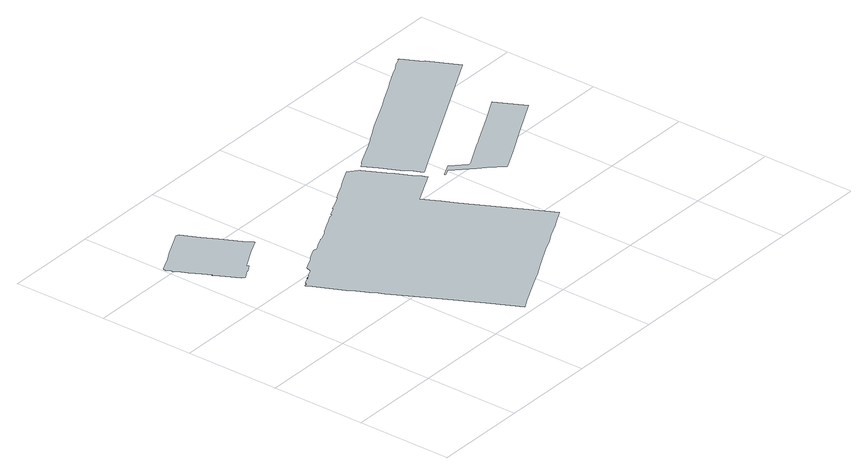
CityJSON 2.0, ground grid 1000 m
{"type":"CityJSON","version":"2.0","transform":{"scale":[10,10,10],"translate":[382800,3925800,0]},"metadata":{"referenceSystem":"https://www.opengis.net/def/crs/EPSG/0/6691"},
"CityObjects":{
"object1":{"type":"GenericCityObject","attributes":{"function":"13","validFromType":"3","custodian":"川崎市","notificationNumber":"川崎市告示第589号","finalNotificationDate":"2022-07-28","finalNotificationNumber":"川崎市告示第423号","areaClassificationType":"22","prefecture":"14","city":"14130","floorAreaRate":200,"buildingCoverageRate":60,"shadeRegulation":"日影規制なし"},"geometry":[{"type":"MultiSurface","lod":"1","boundaries":[[[0,1,2,3,4,5,6,7,8,9,10,11,12,13,14,15,16,17,18,19,20,21,22,23,24,25,26,27,28,29,30,31,32]]]}]},
"object2":{"type":"GenericCityObject","attributes":{"function":"13","validFromType":"3","custodian":"川崎市","notificationNumber":"川崎市告示第589号","finalNotificationDate":"2022-07-28","finalNotificationNumber":"川崎市告示第423号","areaClassificationType":"22","prefecture":"14","city":"14130","floorAreaRate":200,"buildingCoverageRate":40,"shadeRegulation":"日影規制なし"},"geometry":[{"type":"MultiSurface","lod":"1","boundaries":[[[33,34,35,36,37,38,39,40,41,42,43,44,45,46,47,48,49,50,51,52,53,54,55,56,57,58,59,60,61,62,63,64,65,66,67,68,69,70,71,72,73,74,75,76,77,78,79,80,81,82,83,84,85,86,87,88,89,90,91,92,93,94,95,96,97,98,99,100,101,102,103,104,105,106,107,108,109,110,111,112,113,114,115,116,117,118,119,120,121,122,123,124]]]}]},
"object3":{"type":"GenericCityObject","attributes":{"function":"11","validFromType":"3","custodian":"川崎市","notificationNumber":"川崎市告示第589号","finalNotificationDate":"2022-07-28","finalNotificationNumber":"川崎市告示第423号","areaClassificationType":"22","prefecture":"14","city":"14130","floorAreaRate":200,"buildingCoverageRate":60,"shadeRegulation":"5m～10m以内は5時間以上、10mを超える場合は3時間以上、測定水平面高さ4m"},"geometry":[{"type":"MultiSurface","lod":"1","boundaries":[[[125,126,127,128,129,130,131,132,133,134,135,136,137,138,139,140,141,142,143,144,145,146,147]]]}]},
"object4":{"type":"GenericCityObject","attributes":{"function":"13","validFromType":"3","custodian":"川崎市","notificationNumber":"川崎市告示第589号","finalNotificationDate":"2022-07-28","finalNotificationNumber":"川崎市告示第423号","areaClassificationType":"22","prefecture":"14","city":"14130","floorAreaRate":200,"buildingCoverageRate":40,"shadeRegulation":"日影規制なし"},"geometry":[{"type":"MultiSurface","lod":"1","boundaries":[[[148,149,150,151,152,153,154,155,156,157,158,159,160,161,162,163,164,165,166,167,168,169,170,171,172,173,174,175,176,177,178,179,180,181]]]}]}
},
"vertices":[
[47,248,0],[48,248,0],[52,250,0],[56,253,0],[55,255,0],[60,258,0],[77,267,0],[92,274,0],[92,275,0],[86,284,0],[76,304,0],[68,319,0],[59,337,0],[56,338,0],[46,333,0],[38,329,0],[30,325,0],[21,320,0],[18,318,0],[13,316,0],[3,311,0],[2,308,0],[5,303,0],[5,302,0],[9,295,0],[12,289,0],[18,278,0],[23,269,0],[22,269,0],[23,267,0],[28,258,0],[35,245,0],[38,243,0],
[166,15,0],[184,24,0],[195,30,0],[208,36,0],[221,43,0],[226,46,0],[249,58,0],[258,62,0],[270,69,0],[285,76,0],[290,79,0],[306,87,0],[302,95,0],[269,158,0],[262,171,0],[255,185,0],[250,195,0],[246,203,0],[281,221,0],[280,224,0],[279,225,0],[279,226,0],[278,228,0],[274,234,0],[267,249,0],[266,251,0],[252,277,0],[251,278,0],[242,285,0],[238,283,0],[230,279,0],[220,274,0],[219,273,0],[214,271,0],[213,270,0],[210,269,0],[208,268,0],[201,264,0],[200,263,0],[190,258,0],[183,255,0],[183,254,0],[174,250,0],[174,249,0],[172,248,0],[171,248,0],[170,248,0],[163,244,0],[157,241,0],[153,239,0],[147,236,0],[144,234,0],[138,231,0],[135,230,0],[133,230,0],[130,228,0],[126,227,0],[118,222,0],[114,223,0],[108,220,0],[104,218,0],[102,217,0],[99,215,0],[92,212,0],[86,209,0],[84,203,0],[82,202,0],[77,200,0],[75,198,0],[73,198,0],[73,197,0],[71,197,0],[71,196,0],[68,195,0],[64,193,0],[64,192,0],[63,192,0],[63,191,0],[61,191,0],[60,191,0],[60,190,0],[61,188,0],[77,156,0],[80,152,0],[87,137,0],[90,133,0],[94,124,0],[107,100,0],[119,77,0],[136,46,0],[138,41,0],[155,9,0],
[295,211,0],[299,213,0],[301,214,0],[321,195,0],[328,189,0],[341,175,0],[365,188,0],[399,206,0],[438,227,0],[422,257,0],[395,242,0],[362,225,0],[360,224,0],[359,223,0],[354,221,0],[345,216,0],[326,206,0],[325,205,0],[324,205,0],[323,205,0],[322,205,0],[308,219,0],[294,212,0],
[305,239,0],[309,241,0],[457,319,0],[441,350,0],[440,350,0],[429,371,0],[428,371,0],[427,370,0],[420,367,0],[414,363,0],[407,360,0],[396,354,0],[390,351,0],[385,348,0],[379,345,0],[366,338,0],[355,332,0],[339,324,0],[323,316,0],[321,315,0],[309,308,0],[304,305,0],[303,305,0],[300,303,0],[291,298,0],[268,287,0],[263,284,0],[262,283,0],[258,281,0],[266,266,0],[275,248,0],[281,238,0],[284,232,0],[286,229,0]
]}
